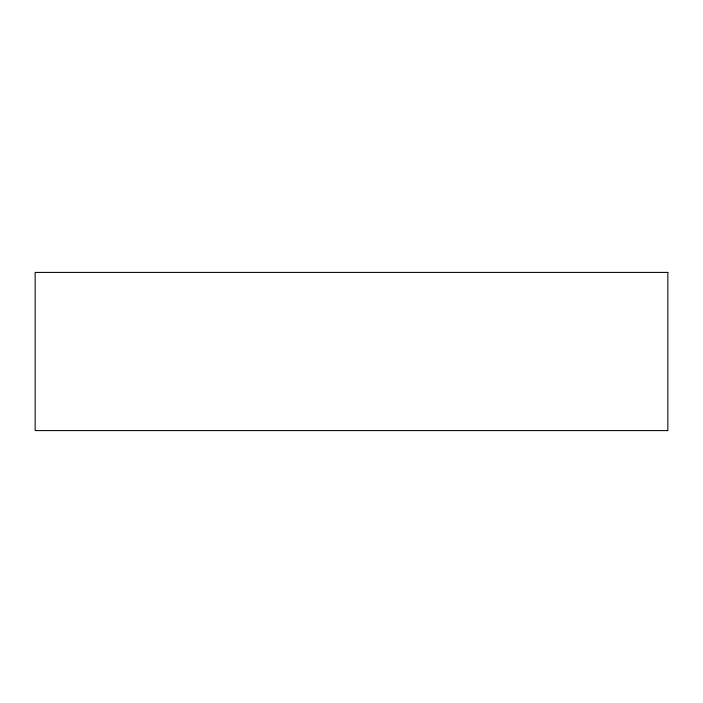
<?xml version="1.0" encoding="UTF-8"?>
<svg xmlns="http://www.w3.org/2000/svg" width="703" height="703" viewBox="0 0 703 703"><rect width="100%" height="100%" fill="white"/><g stroke="black" fill="none" stroke-linecap="round" stroke-linejoin="round"><path stroke-width="1.05" d="M667.85 272.413L35.15 272.413L35.15 430.588L667.85 430.588L667.85 272.413"/></g></svg>
